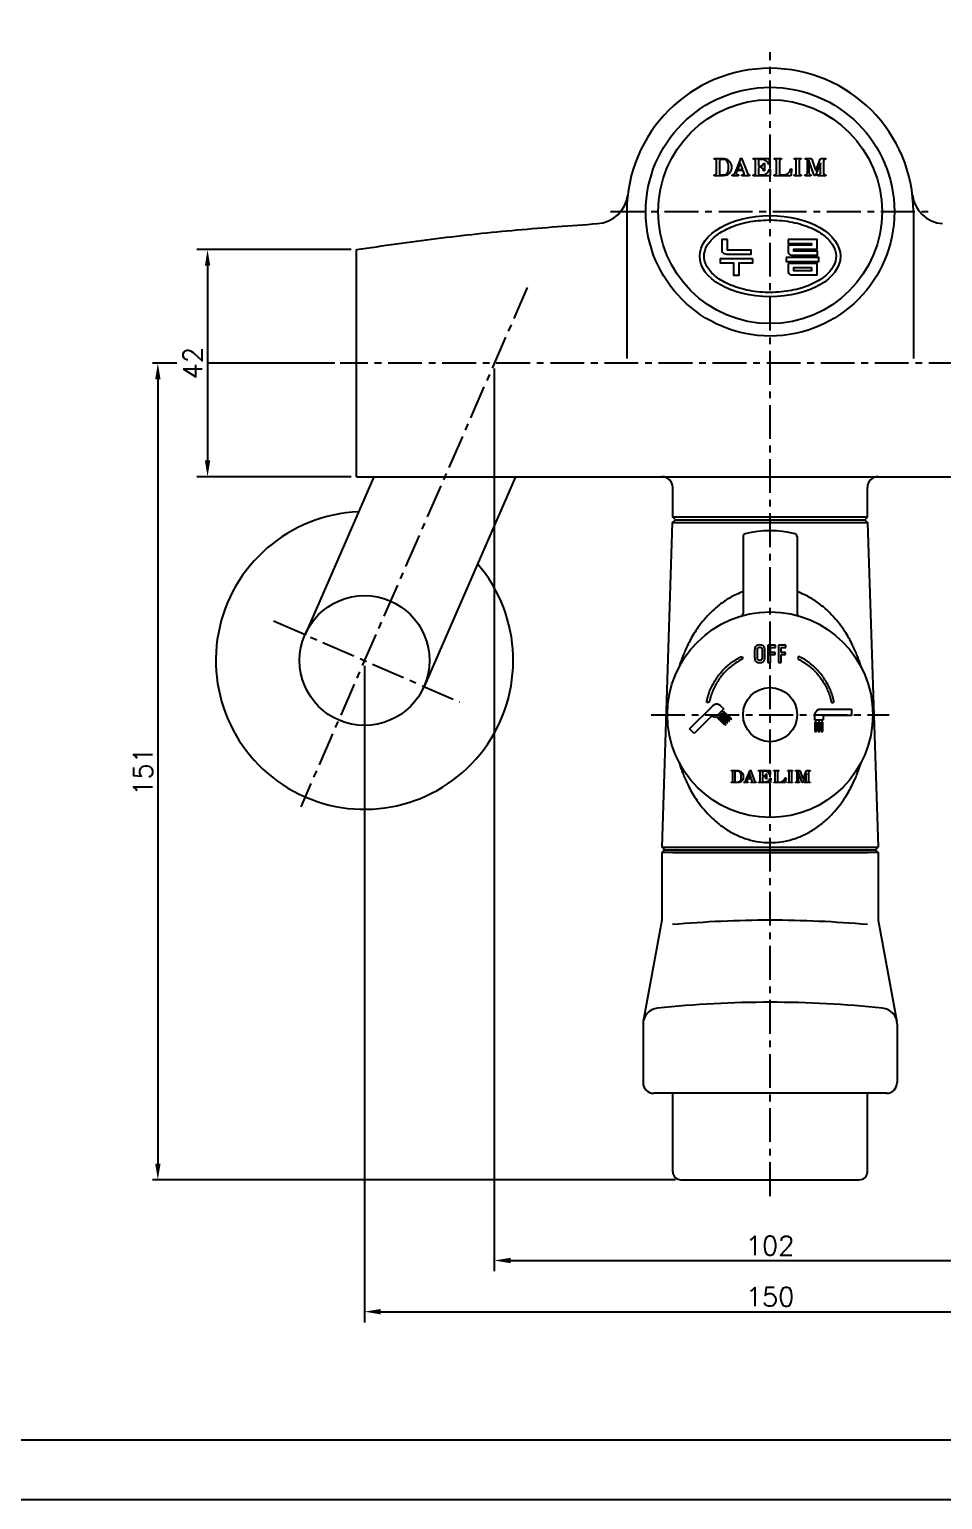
# Model space of a CAD drawing. Extents: x 374 to 968, y -8627 to -8207.
# Drawn here: x 678.4 to 847.3, y -8627.2 to -8355.4 of the extents above; entities that cross this region are included whole.
import ezdxf

# ---------------------------------------------------------------- set-up
doc = ezdxf.new("R2010")
doc.units = 0
doc.header["$LTSCALE"] = 5
doc.header["$MEASUREMENT"] = 0
doc.linetypes.add('CENTER', pattern=[2, 1.25, -0.25, 0.25, -0.25])
doc.layers.get('0').update_dxf_attribs({"color": 2, "linetype": 'CONTINUOUS'})
for name, color, linetype in [('CL', 1, 'CENTER'), ('D', 2, 'CONTINUOUS'), ('DWG', 7, 'CONTINUOUS')]:
    doc.layers.add(name, color=color, linetype=linetype)
doc.styles.add('GHS', font='romans', dxfattribs={"bigfont": 'ghs'})

msp = doc.modelspace()

# ---------------------------------------------------------------- linework, layer by layer
at = {"color": 7, "linetype": 'Continuous'}
for p, q in [((788.88, -8389.09), (788.88, -8416.22)), ((841.88, -8389.09), (841.88, -8416.22))]:
    msp.add_line(p, q, dxfattribs=at)
for p, q in [((812.58, -8469.73), (812.53, -8469.96)), ((812.66, -8469.55), (812.58, -8469.73)), ((812.85, -8469.35), (812.66, -8469.55)), ((813.12, -8469.23), (812.85, -8469.35)), ((813.04, -8469.95), (813.07, -8469.85)), ((813.07, -8469.85), (813.13, -8469.76)), ((813.47, -8469.19), (813.12, -8469.23)), ((813.13, -8469.76), (813.22, -8469.68)), ((813.22, -8469.68), (813.33, -8469.63)), ((813.33, -8469.63), (813.47, -8469.61)), ((813.81, -8469.23), (813.47, -8469.19)), ((813.47, -8469.61), (813.6, -8469.63)), ((813.6, -8469.63), (813.71, -8469.68)), ((813.71, -8469.68), (813.81, -8469.76)), ((814.08, -8469.35), (813.81, -8469.23)), ((813.81, -8469.76), (813.86, -8469.85)), ((813.86, -8469.85), (813.9, -8469.95)), ((814.27, -8469.55), (814.08, -8469.35)), ((814.35, -8469.73), (814.27, -8469.55)), ((814.4, -8469.96), (814.35, -8469.73)), ((816.36, -8469.25), (814.97, -8469.25)), ((814.97, -8469.25), (814.97, -8472.42)), ((815.48, -8469.67), (816.36, -8469.67)), ((815.48, -8470.59), (815.48, -8469.67)), ((816.36, -8469.67), (816.36, -8469.25)), ((818.31, -8469.25), (816.92, -8469.25)), ((816.92, -8469.25), (816.92, -8472.42)), ((817.43, -8470.59), (817.43, -8469.67)), ((817.43, -8469.67), (818.31, -8469.67)), ((818.31, -8469.67), (818.31, -8469.25)), ((807.96, -8472.69), (808.17, -8472.52)), ((808.17, -8472.52), (808.39, -8472.37)), ((808.39, -8472.37), (808.6, -8472.21)), ((808.6, -8472.21), (808.83, -8472.06)), ((809.04, -8472.52), (808.82, -8472.67)), ((808.83, -8472.06), (809.05, -8471.92)), ((809.26, -8472.38), (809.04, -8472.52)), ((809.05, -8471.92), (809.28, -8471.78)), ((809.49, -8472.23), (809.26, -8472.38)), ((809.28, -8471.78), (809.51, -8471.65)), ((809.72, -8472.1), (809.49, -8472.23)), ((809.51, -8471.65), (809.74, -8471.52)), ((809.96, -8471.97), (809.72, -8472.1)), ((809.74, -8471.52), (809.98, -8471.4)), ((810.2, -8471.84), (809.96, -8471.97)), ((809.98, -8471.4), (809.98, -8471.4)), ((809.98, -8471.4), (810.24, -8471.42)), ((810.34, -8471.62), (810.2, -8471.84)), ((810.24, -8471.42), (810.34, -8471.62)), ((812.53, -8469.96), (812.52, -8470.23)), ((812.52, -8470.23), (812.52, -8471.4)), ((812.52, -8471.4), (812.53, -8471.69)), ((812.53, -8471.69), (812.58, -8471.93)), ((812.58, -8471.93), (812.66, -8472.11)), ((812.66, -8472.11), (812.85, -8472.31)), ((812.85, -8472.31), (813.12, -8472.44)), ((813.03, -8470.07), (813.04, -8469.95)), ((813.03, -8471.55), (813.03, -8470.07)), ((813.04, -8471.67), (813.03, -8471.55)), ((813.07, -8471.79), (813.04, -8471.67)), ((813.12, -8471.89), (813.07, -8471.79)), ((813.21, -8471.99), (813.12, -8471.89)), ((813.12, -8472.44), (813.47, -8472.48)), ((813.33, -8472.05), (813.21, -8471.99)), ((813.47, -8472.07), (813.33, -8472.05)), ((813.62, -8472.05), (813.47, -8472.07)), ((813.47, -8472.48), (813.81, -8472.44)), ((813.74, -8471.99), (813.62, -8472.05)), ((813.83, -8471.89), (813.74, -8471.99)), ((813.81, -8472.44), (814.08, -8472.31)), ((813.87, -8471.79), (813.83, -8471.89)), ((813.9, -8471.67), (813.87, -8471.79)), ((813.9, -8469.95), (813.91, -8470.07)), ((813.91, -8471.53), (813.9, -8471.67)), ((813.91, -8470.07), (813.91, -8471.53)), ((814.08, -8472.31), (814.27, -8472.11)), ((814.27, -8472.11), (814.35, -8471.92)), ((814.35, -8471.92), (814.4, -8471.69)), ((814.42, -8470.23), (814.4, -8469.96)), ((814.4, -8471.69), (814.42, -8471.4)), ((814.42, -8471.4), (814.42, -8470.23)), ((814.97, -8472.42), (815.48, -8472.42)), ((816.29, -8470.59), (815.48, -8470.59)), ((815.48, -8470.98), (816.29, -8470.98)), ((815.48, -8472.42), (815.48, -8470.98)), ((816.29, -8470.98), (816.29, -8470.59)), ((816.92, -8472.42), (817.43, -8472.42)), ((818.25, -8470.59), (817.43, -8470.59)), ((817.43, -8472.42), (817.43, -8470.98)), ((817.43, -8470.98), (818.25, -8470.98)), ((818.25, -8470.98), (818.25, -8470.59)), ((820.59, -8471.42), (820.49, -8471.62)), ((820.49, -8471.62), (820.63, -8471.84)), ((820.85, -8471.4), (820.59, -8471.42)), ((820.63, -8471.84), (820.87, -8471.97)), ((821.09, -8471.52), (820.85, -8471.4)), ((820.85, -8471.4), (820.85, -8471.4)), ((820.87, -8471.97), (821.1, -8472.1)), ((821.32, -8471.65), (821.09, -8471.52)), ((821.1, -8472.1), (821.33, -8472.23)), ((821.55, -8471.78), (821.32, -8471.65)), ((821.33, -8472.23), (821.56, -8472.38)), ((821.78, -8471.92), (821.55, -8471.78)), ((821.56, -8472.38), (821.79, -8472.52)), ((822, -8472.06), (821.78, -8471.92)), ((821.79, -8472.52), (822.01, -8472.67)), ((822.22, -8472.21), (822, -8472.06)), ((822.44, -8472.37), (822.22, -8472.21)), ((822.65, -8472.52), (822.44, -8472.37)), ((822.86, -8472.69), (822.65, -8472.52)), ((805.45, -8475.4), (805.6, -8475.18)), ((805.6, -8475.18), (805.75, -8474.96)), ((805.75, -8474.96), (805.91, -8474.75)), ((805.91, -8474.75), (806.08, -8474.54)), ((806.14, -8475.27), (805.99, -8475.49)), ((806.08, -8474.54), (806.25, -8474.34)), ((806.31, -8475.06), (806.14, -8475.27)), ((806.25, -8474.34), (806.42, -8474.14)), ((806.47, -8474.85), (806.31, -8475.06)), ((806.42, -8474.14), (806.6, -8473.94)), ((806.64, -8474.64), (806.47, -8474.85)), ((806.6, -8473.94), (806.78, -8473.75)), ((806.82, -8474.44), (806.64, -8474.64)), ((806.78, -8473.75), (806.97, -8473.56)), ((807, -8474.25), (806.82, -8474.44)), ((806.97, -8473.56), (807.16, -8473.38)), ((807.19, -8474.05), (807, -8474.25)), ((807.16, -8473.38), (807.36, -8473.2)), ((807.37, -8473.87), (807.19, -8474.05)), ((807.36, -8473.2), (807.55, -8473.02)), ((807.57, -8473.68), (807.37, -8473.87)), ((807.55, -8473.02), (807.76, -8472.85)), ((807.77, -8473.5), (807.57, -8473.68)), ((807.76, -8472.85), (807.96, -8472.69)), ((807.97, -8473.33), (807.77, -8473.5)), ((808.17, -8473.16), (807.97, -8473.33)), ((808.38, -8472.99), (808.17, -8473.16)), ((808.6, -8472.83), (808.38, -8472.99)), ((808.82, -8472.67), (808.6, -8472.83)), ((822.01, -8472.67), (822.23, -8472.83)), ((822.23, -8472.83), (822.44, -8472.99)), ((822.44, -8472.99), (822.65, -8473.16)), ((822.65, -8473.16), (822.86, -8473.33)), ((823.07, -8472.85), (822.86, -8472.69)), ((822.86, -8473.33), (823.06, -8473.5)), ((823.06, -8473.5), (823.26, -8473.68)), ((823.27, -8473.02), (823.07, -8472.85)), ((823.26, -8473.68), (823.45, -8473.87)), ((823.47, -8473.2), (823.27, -8473.02)), ((823.45, -8473.87), (823.64, -8474.05)), ((823.67, -8473.38), (823.47, -8473.2)), ((823.64, -8474.05), (823.83, -8474.25)), ((823.86, -8473.56), (823.67, -8473.38)), ((823.83, -8474.25), (824.01, -8474.44)), ((824.04, -8473.75), (823.86, -8473.56)), ((824.01, -8474.44), (824.18, -8474.64)), ((824.23, -8473.94), (824.04, -8473.75)), ((824.18, -8474.64), (824.35, -8474.85)), ((824.4, -8474.14), (824.23, -8473.94)), ((824.35, -8474.85), (824.52, -8475.06)), ((824.58, -8474.34), (824.4, -8474.14)), ((824.52, -8475.06), (824.68, -8475.27)), ((824.75, -8474.54), (824.58, -8474.34)), ((824.68, -8475.27), (824.84, -8475.49)), ((824.91, -8474.75), (824.75, -8474.54)), ((825.07, -8474.96), (824.91, -8474.75)), ((825.23, -8475.18), (825.07, -8474.96)), ((825.38, -8475.4), (825.23, -8475.18)), ((804.02, -8478.27), (804.11, -8478.01)), ((804.11, -8478.01), (804.2, -8477.76)), ((804.2, -8477.76), (804.31, -8477.51)), ((804.31, -8477.51), (804.41, -8477.26)), ((804.41, -8477.26), (804.52, -8477.02)), ((804.52, -8477.02), (804.64, -8476.78)), ((804.7, -8477.85), (804.61, -8478.11)), ((804.64, -8476.78), (804.76, -8476.54)), ((804.81, -8477.6), (804.7, -8477.85)), ((804.76, -8476.54), (804.89, -8476.31)), ((804.92, -8477.35), (804.81, -8477.6)), ((804.89, -8476.31), (805.02, -8476.07)), ((805.03, -8477.11), (804.92, -8477.35)), ((805.02, -8476.07), (805.16, -8475.84)), ((805.15, -8476.87), (805.03, -8477.11)), ((805.28, -8476.63), (805.15, -8476.87)), ((805.16, -8475.84), (805.3, -8475.62)), ((805.41, -8476.39), (805.28, -8476.63)), ((805.3, -8475.62), (805.45, -8475.4)), ((805.55, -8476.16), (805.41, -8476.39)), ((805.69, -8475.94), (805.55, -8476.16)), ((805.84, -8475.71), (805.69, -8475.94)), ((805.99, -8475.49), (805.84, -8475.71)), ((824.84, -8475.49), (824.99, -8475.71)), ((824.99, -8475.71), (825.14, -8475.94)), ((825.14, -8475.94), (825.28, -8476.16)), ((825.28, -8476.16), (825.42, -8476.39)), ((825.53, -8475.62), (825.38, -8475.4)), ((825.42, -8476.39), (825.55, -8476.63)), ((825.67, -8475.84), (825.53, -8475.62)), ((825.55, -8476.63), (825.67, -8476.87)), ((825.81, -8476.07), (825.67, -8475.84)), ((825.67, -8476.87), (825.79, -8477.11)), ((825.79, -8477.11), (825.91, -8477.35)), ((825.94, -8476.31), (825.81, -8476.07)), ((825.91, -8477.35), (826.02, -8477.6)), ((826.07, -8476.54), (825.94, -8476.31)), ((826.02, -8477.6), (826.12, -8477.85)), ((826.19, -8476.78), (826.07, -8476.54)), ((826.12, -8477.85), (826.22, -8478.11)), ((826.3, -8477.02), (826.19, -8476.78)), ((826.42, -8477.26), (826.3, -8477.02)), ((826.52, -8477.51), (826.42, -8477.26)), ((826.62, -8477.76), (826.52, -8477.51)), ((826.72, -8478.01), (826.62, -8477.76)), ((826.81, -8478.27), (826.72, -8478.01)), ((800.49, -8484.71), (804.84, -8480.37)), ((803.66, -8479.58), (803.72, -8479.31)), ((803.68, -8479.73), (803.66, -8479.58)), ((803.75, -8479.82), (803.68, -8479.73)), ((803.72, -8479.31), (803.79, -8479.05)), ((803.83, -8479.86), (803.75, -8479.82)), ((803.79, -8479.05), (803.86, -8478.79)), ((803.95, -8479.87), (803.83, -8479.86)), ((803.86, -8478.79), (803.94, -8478.53)), ((803.94, -8478.53), (804.02, -8478.27)), ((804.06, -8479.81), (803.95, -8479.87)), ((804.15, -8479.68), (804.06, -8479.81)), ((804.21, -8479.42), (804.15, -8479.68)), ((804.15, -8479.68), (804.15, -8479.68)), ((804.28, -8479.15), (804.21, -8479.42)), ((804.35, -8478.88), (804.28, -8479.15)), ((804.43, -8478.62), (804.35, -8478.88)), ((804.52, -8478.36), (804.43, -8478.62)), ((804.61, -8478.11), (804.52, -8478.36)), ((804.84, -8480.37), (805.08, -8480.19)), ((805.08, -8480.19), (805.36, -8480.1)), ((805.36, -8480.1), (805.65, -8480.1)), ((805.65, -8480.1), (805.92, -8480.19)), ((805.92, -8480.19), (806.17, -8480.37)), ((806.17, -8480.37), (806.83, -8481.03)), ((826.22, -8478.11), (826.31, -8478.36)), ((826.31, -8478.36), (826.4, -8478.62)), ((826.4, -8478.62), (826.48, -8478.88)), ((826.48, -8478.88), (826.55, -8479.15)), ((826.55, -8479.15), (826.62, -8479.42)), ((826.62, -8479.42), (826.68, -8479.68)), ((826.68, -8479.68), (826.68, -8479.68)), ((826.68, -8479.68), (826.76, -8479.81)), ((826.76, -8479.81), (826.88, -8479.87)), ((826.89, -8478.53), (826.81, -8478.27)), ((826.88, -8479.87), (827, -8479.86)), ((826.97, -8478.79), (826.89, -8478.53)), ((827.04, -8479.05), (826.97, -8478.79)), ((827, -8479.86), (827.08, -8479.82)), ((827.11, -8479.31), (827.04, -8479.05)), ((827.08, -8479.82), (827.15, -8479.73)), ((827.17, -8479.58), (827.11, -8479.31)), ((827.15, -8479.73), (827.17, -8479.58)), ((804.38, -8482.54), (801.34, -8485.57)), ((804.58, -8482.42), (804.38, -8482.54)), ((804.81, -8482.42), (804.58, -8482.42)), ((805.02, -8482.54), (804.81, -8482.42)), ((805.17, -8482.69), (805.02, -8482.54)), ((806.83, -8481.03), (805.17, -8482.69)), ((805.6, -8482.63), (805.77, -8482.46)), ((807.02, -8484.06), (805.6, -8482.63)), ((805.77, -8482.46), (807.19, -8483.88)), ((805.94, -8482.29), (806.11, -8482.12)), ((807.36, -8483.71), (805.94, -8482.29)), ((806.11, -8482.12), (807.53, -8483.54)), ((806.28, -8481.95), (806.45, -8481.78)), ((807.7, -8483.37), (806.28, -8481.95)), ((806.45, -8481.78), (807.88, -8483.2)), ((806.62, -8481.61), (806.79, -8481.44)), ((808.05, -8483.03), (806.62, -8481.61)), ((806.79, -8481.44), (808.22, -8482.86)), ((807.88, -8483.2), (807.7, -8483.37)), ((808.22, -8482.86), (808.05, -8483.03)), ((823.66, -8482.09), (823.72, -8481.76)), ((823.66, -8483.13), (823.66, -8482.09)), ((825.17, -8483.13), (823.66, -8483.13)), ((823.68, -8483.47), (823.68, -8485.19)), ((823.98, -8483.47), (823.68, -8483.47)), ((823.72, -8481.76), (823.87, -8481.48)), ((823.87, -8481.48), (824.09, -8481.25)), ((823.98, -8485.19), (823.98, -8483.47)), ((824.09, -8481.25), (824.38, -8481.1)), ((824.26, -8483.47), (824.26, -8485.19)), ((824.56, -8483.47), (824.26, -8483.47)), ((824.38, -8481.1), (824.7, -8481.05)), ((824.56, -8485.19), (824.56, -8483.47)), ((824.7, -8481.05), (830.42, -8481.05)), ((824.84, -8483.47), (824.84, -8485.19)), ((825.14, -8483.47), (824.84, -8483.47)), ((825.14, -8485.19), (825.14, -8483.47)), ((825.21, -8482.42), (825.17, -8482.59)), ((825.17, -8482.59), (825.17, -8483.13)), ((825.33, -8482.3), (825.21, -8482.42)), ((825.5, -8482.26), (825.33, -8482.3)), ((830.42, -8482.26), (825.5, -8482.26)), ((830.42, -8481.05), (830.42, -8482.26)), ((801.34, -8485.57), (800.49, -8484.71)), ((807.19, -8483.88), (807.02, -8484.06)), ((807.53, -8483.54), (807.36, -8483.71)), ((823.68, -8485.19), (823.98, -8485.19)), ((824.26, -8485.19), (824.56, -8485.19)), ((824.84, -8485.19), (825.14, -8485.19))]:
    msp.add_line(p, q)
at = {"color": 4}
msp.add_line((953.68, -8616.21), (404.68, -8616.21), dxfattribs=at)
msp.add_lwpolyline([(967.68, -8627.21), (967.68, -8207.21), (373.68, -8207.21), (373.68, -8627.21)], close=True)
at = {"layer": 'CL'}
for p, q in [((815.38, -8571.09), (815.38, -8359.59)), ((785.88, -8389.09), (844.88, -8389.09)), ((770.47, -8403.14), (728.58, -8499.12)), ((951, -8417.09), (735.88, -8417.09)), ((723.53, -8464.73), (757.92, -8479.74)), ((793.38, -8482.09), (837.38, -8482.09))]:
    msp.add_line(p, q, dxfattribs=at)
at = {"layer": 'CL', "color": 0, "linetype": 'ByBlock'}
for p, q in [((742.12, -8438.09), (729.38, -8467.28)), ((768.31, -8438.09), (751.38, -8476.88))]:
    msp.add_line(p, q, dxfattribs=at)
at = {"layer": 'D'}
for p, q in [((805.04, -8379.25), (806.59, -8379.25)), ((805.04, -8379.4), (805.04, -8379.25)), ((805.26, -8379.4), (805.04, -8379.4)), ((805.39, -8379.44), (805.26, -8379.4)), ((805.45, -8379.53), (805.39, -8379.44)), ((805.47, -8379.65), (805.45, -8379.53)), ((805.47, -8382.06), (805.47, -8379.65)), ((806.06, -8379.54), (806.04, -8379.63)), ((806.04, -8379.63), (806.04, -8382.08)), ((806.13, -8379.47), (806.06, -8379.54)), ((806.24, -8379.43), (806.13, -8379.47)), ((806.32, -8379.43), (806.24, -8379.43)), ((806.4, -8379.43), (806.32, -8379.43)), ((806.47, -8379.43), (806.4, -8379.43)), ((806.68, -8379.43), (806.47, -8379.43)), ((806.59, -8379.25), (806.78, -8379.26)), ((806.92, -8379.45), (806.68, -8379.43)), ((806.78, -8379.26), (806.97, -8379.29)), ((807.11, -8379.5), (806.92, -8379.45)), ((806.97, -8379.29), (807.15, -8379.34)), ((807.25, -8379.58), (807.11, -8379.5)), ((807.15, -8379.34), (807.33, -8379.4)), ((807.37, -8379.68), (807.25, -8379.58)), ((807.33, -8379.4), (807.49, -8379.48)), ((807.47, -8379.79), (807.37, -8379.68)), ((807.62, -8380.11), (807.47, -8379.79)), ((807.49, -8379.48), (807.64, -8379.58)), ((807.68, -8380.51), (807.62, -8380.11)), ((807.64, -8379.58), (807.81, -8379.73)), ((807.81, -8379.73), (807.96, -8379.9)), ((807.96, -8379.9), (808.08, -8380.1)), ((808.08, -8380.1), (808.17, -8380.33)), ((809.84, -8380.05), (809.36, -8381.3)), ((809.46, -8380.54), (809.65, -8380.06)), ((809.65, -8380.06), (809.82, -8379.61)), ((809.82, -8379.61), (809.98, -8379.2)), ((810.32, -8381.3), (809.84, -8380.05)), ((809.98, -8379.2), (810.11, -8379.2)), ((810.11, -8379.2), (811.18, -8381.96)), ((812.22, -8379.41), (812.22, -8379.25)), ((812.22, -8379.25), (815.12, -8379.25)), ((812.46, -8379.41), (812.22, -8379.41)), ((812.55, -8379.44), (812.46, -8379.41)), ((812.62, -8379.52), (812.55, -8379.44)), ((812.65, -8379.61), (812.62, -8379.52)), ((812.66, -8382.01), (812.65, -8379.61)), ((813.25, -8379.51), (813.22, -8379.6)), ((813.22, -8379.6), (813.22, -8380.57)), ((813.31, -8379.45), (813.25, -8379.51)), ((813.42, -8379.43), (813.31, -8379.45)), ((813.95, -8379.43), (813.42, -8379.43)), ((814.49, -8379.54), (813.95, -8379.43)), ((814.08, -8380.44), (814.2, -8380.1)), ((814.2, -8380.1), (814.33, -8380.1)), ((814.33, -8380.1), (814.33, -8381.54)), ((814.9, -8379.88), (814.49, -8379.54)), ((815.16, -8380.39), (814.9, -8379.88)), ((815.12, -8379.25), (815.17, -8379.26)), ((815.17, -8379.26), (815.21, -8379.29)), ((815.21, -8379.29), (815.22, -8379.33)), ((815.22, -8379.33), (815.28, -8380.39)), ((816.16, -8379.25), (817.51, -8379.25)), ((816.16, -8379.41), (816.16, -8379.25)), ((816.32, -8379.41), (816.16, -8379.41)), ((816.43, -8379.44), (816.32, -8379.41)), ((816.52, -8379.54), (816.43, -8379.44)), ((816.56, -8379.69), (816.52, -8379.54)), ((816.56, -8382.03), (816.56, -8379.69)), ((817.15, -8379.56), (817.13, -8379.66)), ((817.13, -8379.66), (817.13, -8381.97)), ((817.22, -8379.46), (817.15, -8379.56)), ((817.36, -8379.41), (817.22, -8379.46)), ((817.51, -8379.41), (817.36, -8379.41)), ((817.51, -8379.25), (817.51, -8379.41)), ((819.83, -8379.41), (819.83, -8379.25)), ((819.83, -8379.25), (821.11, -8379.25)), ((820, -8379.41), (819.83, -8379.41)), ((820.12, -8379.44), (820, -8379.41)), ((820.17, -8379.51), (820.12, -8379.44)), ((820.19, -8379.6), (820.17, -8379.51)), ((820.19, -8382.03), (820.19, -8379.6)), ((820.8, -8379.5), (820.78, -8379.58)), ((820.78, -8379.58), (820.78, -8382.08)), ((820.86, -8379.44), (820.8, -8379.5)), ((820.95, -8379.41), (820.86, -8379.44)), ((821.11, -8379.41), (820.95, -8379.41)), ((821.11, -8379.25), (821.11, -8379.41)), ((821.88, -8379.41), (821.88, -8379.25)), ((821.88, -8379.25), (822.86, -8379.25)), ((822.01, -8379.41), (821.88, -8379.41)), ((822.15, -8379.43), (822.01, -8379.41)), ((822.27, -8379.52), (822.15, -8379.43)), ((822.32, -8379.7), (822.27, -8379.52)), ((822.32, -8381.88), (822.32, -8379.7)), ((822.55, -8379.58), (822.55, -8379.59)), ((823.56, -8382.4), (822.55, -8379.58)), ((822.55, -8379.59), (822.55, -8381.52)), ((822.86, -8379.25), (822.95, -8379.27)), ((822.95, -8379.27), (823.03, -8379.32)), ((823.03, -8379.32), (823.09, -8379.41)), ((823.09, -8379.41), (823.8, -8381.44)), ((824.7, -8380.06), (823.8, -8382.4)), ((824.15, -8380.77), (824.41, -8380.09)), ((824.41, -8380.09), (824.64, -8379.41)), ((824.64, -8379.41), (824.68, -8379.34)), ((824.68, -8379.34), (824.75, -8379.28)), ((824.68, -8382), (824.69, -8380.08)), ((824.69, -8380.08), (824.7, -8380.06)), ((824.75, -8379.28), (824.84, -8379.25)), ((824.84, -8379.25), (825.71, -8379.25)), ((825.3, -8379.55), (825.27, -8379.69)), ((825.27, -8379.69), (825.27, -8382)), ((825.4, -8379.45), (825.3, -8379.55)), ((825.54, -8379.41), (825.4, -8379.45)), ((825.71, -8379.41), (825.54, -8379.41)), ((825.71, -8379.25), (825.71, -8379.41)), ((805.05, -8382.29), (805.23, -8382.29)), ((805.05, -8382.45), (805.05, -8382.29)), ((806.5, -8382.45), (805.05, -8382.45)), ((805.23, -8382.29), (805.35, -8382.25)), ((805.35, -8382.25), (805.43, -8382.17)), ((805.43, -8382.17), (805.47, -8382.06)), ((806.04, -8382.08), (806.06, -8382.18)), ((806.06, -8382.18), (806.1, -8382.24)), ((806.1, -8382.24), (806.16, -8382.28)), ((806.16, -8382.28), (806.27, -8382.29)), ((806.27, -8382.29), (806.42, -8382.29)), ((806.42, -8382.29), (806.58, -8382.29)), ((806.73, -8382.45), (806.5, -8382.45)), ((806.58, -8382.29), (806.79, -8382.28)), ((806.97, -8382.43), (806.73, -8382.45)), ((806.79, -8382.28), (807, -8382.25)), ((807.2, -8382.38), (806.97, -8382.43)), ((807, -8382.25), (807.18, -8382.19)), ((807.18, -8382.19), (807.31, -8382.11)), ((807.39, -8382.32), (807.2, -8382.38)), ((807.31, -8382.11), (807.43, -8382.01)), ((807.55, -8382.23), (807.39, -8382.32)), ((807.43, -8382.01), (807.53, -8381.89)), ((807.53, -8381.89), (807.64, -8381.59)), ((807.71, -8382.12), (807.55, -8382.23)), ((807.64, -8381.59), (807.69, -8381.2)), ((807.7, -8380.87), (807.68, -8380.51)), ((807.69, -8381.2), (807.7, -8380.87)), ((807.87, -8381.97), (807.71, -8382.12)), ((808, -8381.79), (807.87, -8381.97)), ((808.12, -8381.6), (808, -8381.79)), ((808.2, -8381.38), (808.12, -8381.6)), ((808.17, -8380.33), (808.23, -8380.59)), ((808.24, -8381.13), (808.2, -8381.38)), ((808.23, -8380.59), (808.25, -8380.87)), ((808.25, -8380.87), (808.24, -8381.13)), ((808.35, -8382.29), (808.45, -8382.28)), ((808.35, -8382.45), (808.35, -8382.29)), ((809.52, -8382.45), (808.35, -8382.45)), ((808.45, -8382.28), (808.56, -8382.25)), ((808.56, -8382.25), (808.65, -8382.21)), ((808.65, -8382.21), (808.77, -8382.12)), ((808.77, -8382.12), (808.86, -8382.03)), ((808.86, -8382.03), (808.93, -8381.89)), ((808.93, -8381.89), (809.1, -8381.48)), ((809.1, -8381.48), (809.28, -8381.03)), ((809.31, -8381.46), (809.13, -8381.94)), ((809.13, -8381.94), (809.15, -8382.13)), ((809.15, -8382.13), (809.3, -8382.25)), ((809.28, -8381.03), (809.46, -8380.54)), ((809.3, -8382.25), (809.52, -8382.29)), ((810.37, -8381.46), (809.31, -8381.46)), ((809.36, -8381.3), (810.32, -8381.3)), ((809.52, -8382.29), (809.52, -8382.45)), ((810.17, -8382.3), (810.45, -8382.29)), ((810.17, -8382.45), (810.17, -8382.3)), ((811.57, -8382.45), (810.17, -8382.45)), ((810.59, -8382.06), (810.37, -8381.46)), ((810.45, -8382.29), (810.54, -8382.26)), ((810.54, -8382.26), (810.6, -8382.18)), ((810.6, -8382.18), (810.59, -8382.06)), ((811.18, -8381.96), (811.25, -8382.15)), ((811.25, -8382.15), (811.36, -8382.25)), ((811.36, -8382.25), (811.57, -8382.29)), ((811.57, -8382.29), (811.57, -8382.45)), ((812.22, -8382.29), (812.43, -8382.27)), ((812.22, -8382.45), (812.22, -8382.29)), ((813.23, -8382.45), (812.22, -8382.45)), ((812.43, -8382.27), (812.59, -8382.2)), ((812.59, -8382.2), (812.66, -8382.01)), ((813.22, -8380.57), (813.24, -8380.63)), ((813.24, -8380.94), (813.22, -8381)), ((813.22, -8381), (813.22, -8381.84)), ((813.22, -8381.84), (813.23, -8381.93)), ((813.23, -8381.93), (813.23, -8382.01)), ((813.23, -8382.01), (813.24, -8382.07)), ((814.25, -8382.45), (813.23, -8382.45)), ((813.24, -8380.63), (813.29, -8380.68)), ((813.29, -8380.9), (813.24, -8380.94)), ((813.24, -8382.07), (813.29, -8382.17)), ((813.29, -8380.68), (813.36, -8380.7)), ((813.35, -8380.88), (813.29, -8380.9)), ((813.29, -8382.17), (813.37, -8382.24)), ((813.52, -8380.88), (813.35, -8380.88)), ((813.36, -8380.7), (813.52, -8380.7)), ((813.37, -8382.24), (813.49, -8382.27)), ((813.49, -8382.27), (813.67, -8382.27)), ((813.52, -8380.7), (813.82, -8380.63)), ((813.86, -8380.97), (813.52, -8380.88)), ((813.67, -8382.27), (813.97, -8382.27)), ((813.82, -8380.63), (814.08, -8380.44)), ((814.09, -8381.2), (813.86, -8380.97)), ((813.97, -8382.27), (814.19, -8382.26)), ((814.19, -8381.54), (814.09, -8381.2)), ((814.33, -8381.54), (814.19, -8381.54)), ((814.19, -8382.26), (814.6, -8382.13)), ((815.26, -8382.45), (814.25, -8382.45)), ((814.6, -8382.13), (815.04, -8381.78)), ((815.04, -8381.78), (815.26, -8381.24)), ((815.28, -8380.39), (815.16, -8380.39)), ((815.26, -8381.24), (815.42, -8381.24)), ((815.31, -8382.43), (815.26, -8382.45)), ((815.35, -8382.39), (815.31, -8382.43)), ((815.37, -8382.33), (815.35, -8382.39)), ((815.42, -8381.24), (815.37, -8382.33)), ((816.16, -8382.29), (816.34, -8382.29)), ((816.16, -8382.45), (816.16, -8382.29)), ((819.13, -8382.45), (816.16, -8382.45)), ((816.34, -8382.29), (816.45, -8382.24)), ((816.45, -8382.24), (816.53, -8382.15)), ((816.53, -8382.15), (816.56, -8382.03)), ((817.13, -8381.97), (817.13, -8382.11)), ((817.13, -8382.11), (817.19, -8382.21)), ((817.19, -8382.21), (817.35, -8382.26)), ((817.35, -8382.26), (818.09, -8382.27)), ((818.09, -8382.27), (818.59, -8382.08)), ((818.59, -8382.08), (819, -8381.68)), ((819, -8381.68), (819.18, -8381.17)), ((819.2, -8382.44), (819.13, -8382.45)), ((819.18, -8381.17), (819.32, -8381.17)), ((819.24, -8382.4), (819.2, -8382.44)), ((819.26, -8382.33), (819.24, -8382.4)), ((819.32, -8381.17), (819.26, -8382.33)), ((819.83, -8382.29), (820.01, -8382.29)), ((819.83, -8382.45), (819.83, -8382.29)), ((821.11, -8382.45), (819.83, -8382.45)), ((820.01, -8382.29), (820.14, -8382.23)), ((820.14, -8382.23), (820.18, -8382.13)), ((820.18, -8382.13), (820.19, -8382.03)), ((820.78, -8382.08), (820.79, -8382.18)), ((820.79, -8382.18), (820.85, -8382.26)), ((820.85, -8382.26), (820.95, -8382.29)), ((820.95, -8382.29), (821.11, -8382.29)), ((821.11, -8382.29), (821.11, -8382.45)), ((821.87, -8382.29), (822.11, -8382.23)), ((821.87, -8382.45), (821.87, -8382.29)), ((822.91, -8382.45), (821.87, -8382.45)), ((822.11, -8382.23), (822.26, -8382.09)), ((822.26, -8382.09), (822.32, -8381.88)), ((822.55, -8381.52), (822.55, -8381.9)), ((822.55, -8381.9), (822.6, -8382.1)), ((822.6, -8382.1), (822.74, -8382.24)), ((822.74, -8382.24), (822.91, -8382.29)), ((822.91, -8382.29), (822.91, -8382.45)), ((823.8, -8382.4), (823.56, -8382.4)), ((823.8, -8381.44), (823.89, -8381.44)), ((823.89, -8381.44), (824.15, -8380.77)), ((824.15, -8382.45), (824.15, -8382.29)), ((824.15, -8382.29), (824.35, -8382.29)), ((825.71, -8382.45), (824.15, -8382.45)), ((824.35, -8382.29), (824.52, -8382.26)), ((824.52, -8382.26), (824.64, -8382.17)), ((824.64, -8382.17), (824.68, -8382)), ((825.27, -8382), (825.31, -8382.15)), ((825.31, -8382.15), (825.4, -8382.25)), ((825.4, -8382.25), (825.55, -8382.29)), ((825.55, -8382.29), (825.71, -8382.29)), ((825.71, -8382.29), (825.71, -8382.45)), ((705.69, -8417.09), (701.16, -8417.09)), ((734.88, -8417.09), (711.52, -8417.09)), ((702.16, -8420.09), (702.16, -8565.09)), ((797.36, -8446.59), (833.4, -8446.59)), ((833.38, -8445.59), (797.38, -8445.59)), ((808.15, -8492.5), (808.15, -8492.4)), ((808.15, -8492.4), (809.25, -8492.4)), ((808.31, -8492.5), (808.15, -8492.5)), ((808.4, -8492.53), (808.31, -8492.5)), ((808.45, -8492.59), (808.4, -8492.53)), ((808.46, -8492.68), (808.45, -8492.59)), ((808.46, -8494.39), (808.46, -8492.68)), ((808.88, -8492.6), (808.87, -8492.66)), ((808.87, -8492.66), (808.87, -8494.4)), ((808.92, -8492.55), (808.88, -8492.6)), ((809.01, -8492.53), (808.92, -8492.55)), ((809.06, -8492.53), (809.01, -8492.53)), ((809.12, -8492.53), (809.06, -8492.53)), ((809.17, -8492.53), (809.12, -8492.53)), ((809.32, -8492.53), (809.17, -8492.53)), ((809.25, -8492.4), (809.39, -8492.4)), ((809.48, -8492.54), (809.32, -8492.53)), ((809.39, -8492.4), (809.52, -8492.42)), ((809.62, -8492.58), (809.48, -8492.54)), ((809.52, -8492.42), (809.65, -8492.46)), ((809.72, -8492.63), (809.62, -8492.58)), ((809.65, -8492.46), (809.78, -8492.51)), ((809.8, -8492.7), (809.72, -8492.63)), ((809.77, -8494.42), (809.85, -8494.35)), ((809.78, -8492.51), (809.89, -8492.56)), ((809.88, -8492.78), (809.8, -8492.7)), ((809.85, -8494.35), (809.92, -8494.27)), ((809.98, -8493), (809.88, -8492.78)), ((809.89, -8492.56), (810, -8492.63)), ((809.92, -8494.27), (810, -8494.05)), ((810.03, -8493.29), (809.98, -8493)), ((810, -8492.63), (810.12, -8492.73)), ((810, -8494.05), (810.03, -8493.78)), ((810.04, -8493.54), (810.03, -8493.29)), ((810.03, -8493.78), (810.04, -8493.54)), ((810.16, -8494.33), (810.05, -8494.43)), ((810.12, -8492.73), (810.23, -8492.86)), ((810.26, -8494.2), (810.16, -8494.33)), ((810.23, -8492.86), (810.31, -8493)), ((810.34, -8494.06), (810.26, -8494.2)), ((810.31, -8493), (810.38, -8493.16)), ((810.39, -8493.91), (810.34, -8494.06)), ((810.38, -8493.16), (810.42, -8493.34)), ((810.42, -8493.73), (810.39, -8493.91)), ((810.42, -8493.34), (810.43, -8493.54)), ((810.43, -8493.54), (810.42, -8493.73)), ((810.8, -8494.43), (810.86, -8494.37)), ((810.86, -8494.37), (810.91, -8494.27)), ((810.91, -8494.27), (811.03, -8493.97)), ((811.03, -8493.97), (811.16, -8493.65)), ((811.18, -8493.96), (811.06, -8494.3)), ((811.06, -8494.3), (811.07, -8494.44)), ((811.16, -8493.65), (811.29, -8493.31)), ((811.93, -8493.96), (811.18, -8493.96)), ((811.56, -8492.96), (811.22, -8493.85)), ((811.22, -8493.85), (811.9, -8493.85)), ((811.29, -8493.31), (811.42, -8492.97)), ((811.42, -8492.97), (811.55, -8492.65)), ((811.55, -8492.65), (811.66, -8492.36)), ((811.9, -8493.85), (811.56, -8492.96)), ((811.66, -8492.36), (811.75, -8492.36)), ((811.75, -8492.36), (812.51, -8494.32)), ((812.09, -8494.39), (811.93, -8493.96)), ((812.51, -8494.32), (812.56, -8494.45)), ((813.24, -8492.51), (813.24, -8492.4)), ((813.24, -8492.4), (815.3, -8492.4)), ((813.41, -8492.51), (813.24, -8492.51)), ((813.48, -8492.53), (813.41, -8492.51)), ((813.53, -8492.59), (813.48, -8492.53)), ((813.51, -8494.49), (813.55, -8494.36)), ((813.55, -8492.65), (813.53, -8492.59)), ((813.55, -8494.36), (813.55, -8492.65)), ((813.97, -8492.58), (813.95, -8492.64)), ((813.95, -8492.64), (813.95, -8493.33)), ((813.95, -8493.33), (813.97, -8493.38)), ((813.97, -8493.6), (813.95, -8493.63)), ((813.95, -8493.63), (813.95, -8494.23)), ((813.95, -8494.23), (813.96, -8494.3)), ((813.96, -8494.3), (813.96, -8494.35)), ((813.96, -8494.35), (813.97, -8494.4)), ((814.02, -8492.54), (813.97, -8492.58)), ((813.97, -8493.38), (814.01, -8493.41)), ((814, -8493.57), (813.97, -8493.6)), ((814.05, -8493.55), (814, -8493.57)), ((814.01, -8493.41), (814.05, -8493.42)), ((814.1, -8492.52), (814.02, -8492.54)), ((814.05, -8493.42), (814.16, -8493.42)), ((814.16, -8493.55), (814.05, -8493.55)), ((814.47, -8492.52), (814.1, -8492.52)), ((814.16, -8493.42), (814.38, -8493.38)), ((814.4, -8493.61), (814.16, -8493.55)), ((814.38, -8493.38), (814.56, -8493.24)), ((814.57, -8493.78), (814.4, -8493.61)), ((814.85, -8492.61), (814.47, -8492.52)), ((814.56, -8493.24), (814.65, -8493)), ((814.64, -8494.02), (814.57, -8493.78)), ((814.74, -8494.02), (814.64, -8494.02)), ((814.65, -8493), (814.74, -8493)), ((814.74, -8493), (814.74, -8494.02)), ((815.15, -8492.84), (814.85, -8492.61)), ((814.93, -8494.44), (815.25, -8494.19)), ((815.33, -8493.2), (815.15, -8492.84)), ((815.25, -8494.19), (815.4, -8493.81)), ((815.3, -8492.4), (815.34, -8492.4)), ((815.41, -8493.2), (815.33, -8493.2)), ((815.34, -8492.4), (815.36, -8492.42)), ((815.36, -8492.42), (815.37, -8492.45)), ((815.37, -8492.45), (815.41, -8493.2)), ((815.4, -8493.81), (815.51, -8493.81)), ((815.51, -8493.81), (815.48, -8494.58)), ((816.04, -8492.4), (817, -8492.4)), ((816.04, -8492.51), (816.04, -8492.4)), ((816.15, -8492.51), (816.04, -8492.51)), ((816.23, -8492.53), (816.15, -8492.51)), ((816.29, -8492.6), (816.23, -8492.53)), ((816.32, -8492.71), (816.29, -8492.6)), ((816.3, -8494.45), (816.32, -8494.37)), ((816.32, -8494.37), (816.32, -8492.71)), ((816.74, -8492.61), (816.72, -8492.69)), ((816.72, -8492.69), (816.72, -8494.33)), ((816.72, -8494.33), (816.73, -8494.42)), ((816.79, -8492.54), (816.74, -8492.61)), ((816.88, -8492.51), (816.79, -8492.54)), ((817, -8492.51), (816.88, -8492.51)), ((817, -8492.4), (817, -8492.51)), ((817.76, -8494.4), (818.05, -8494.12)), ((818.05, -8494.12), (818.17, -8493.76)), ((818.17, -8493.76), (818.27, -8493.76)), ((818.27, -8493.76), (818.23, -8494.58)), ((818.64, -8492.51), (818.64, -8492.4)), ((818.64, -8492.4), (819.54, -8492.4)), ((818.76, -8492.51), (818.64, -8492.51)), ((818.84, -8492.53), (818.76, -8492.51)), ((818.88, -8492.58), (818.84, -8492.53)), ((818.89, -8492.65), (818.88, -8492.58)), ((818.89, -8494.36), (818.89, -8492.65)), ((818.89, -8494.43), (818.89, -8494.36)), ((819.33, -8492.57), (819.31, -8492.63)), ((819.31, -8492.63), (819.31, -8494.4)), ((819.37, -8492.53), (819.33, -8492.57)), ((819.43, -8492.51), (819.37, -8492.53)), ((819.54, -8492.51), (819.43, -8492.51)), ((819.54, -8492.4), (819.54, -8492.51)), ((820.09, -8492.51), (820.09, -8492.4)), ((820.09, -8492.4), (820.78, -8492.4)), ((820.18, -8492.51), (820.09, -8492.51)), ((820.28, -8492.53), (820.18, -8492.51)), ((820.37, -8492.59), (820.28, -8492.53)), ((820.36, -8494.41), (820.4, -8494.26)), ((820.4, -8492.71), (820.37, -8492.59)), ((820.4, -8494.26), (820.4, -8492.71)), ((820.56, -8492.63), (820.57, -8492.64)), ((821.28, -8494.63), (820.56, -8492.63)), ((820.57, -8494.01), (820.56, -8494.28)), ((820.56, -8494.28), (820.6, -8494.42)), ((820.57, -8492.64), (820.57, -8494.01)), ((820.78, -8492.4), (820.85, -8492.41)), ((820.85, -8492.41), (820.91, -8492.45)), ((820.91, -8492.45), (820.95, -8492.51)), ((820.95, -8492.51), (821.46, -8493.95)), ((822.09, -8492.97), (821.45, -8494.63)), ((821.46, -8493.95), (821.51, -8493.95)), ((821.51, -8493.95), (821.65, -8493.59)), ((821.65, -8493.59), (821.79, -8493.23)), ((821.79, -8493.23), (821.92, -8492.87)), ((821.92, -8492.87), (822.04, -8492.51)), ((822.04, -8492.51), (822.08, -8492.46)), ((822.04, -8494.47), (822.08, -8494.34)), ((822.08, -8492.46), (822.13, -8492.42)), ((822.08, -8492.99), (822.09, -8492.97)), ((822.08, -8494.34), (822.08, -8492.99)), ((822.13, -8492.42), (822.19, -8492.4)), ((822.19, -8492.4), (822.8, -8492.4)), ((822.52, -8492.61), (822.49, -8492.71)), ((822.49, -8492.71), (822.49, -8494.34)), ((822.49, -8494.34), (822.52, -8494.45)), ((822.59, -8492.54), (822.52, -8492.61)), ((822.69, -8492.51), (822.59, -8492.54)), ((822.8, -8492.51), (822.69, -8492.51)), ((822.8, -8492.4), (822.8, -8492.51)), ((808.16, -8494.66), (808.16, -8494.55)), ((808.16, -8494.55), (808.29, -8494.55)), ((809.19, -8494.66), (808.16, -8494.66)), ((808.29, -8494.55), (808.37, -8494.53)), ((808.37, -8494.53), (808.43, -8494.46)), ((808.43, -8494.46), (808.46, -8494.39)), ((808.87, -8494.4), (808.88, -8494.48)), ((808.88, -8494.48), (808.9, -8494.52)), ((808.9, -8494.52), (808.95, -8494.55)), ((808.95, -8494.55), (809.03, -8494.55)), ((809.03, -8494.55), (809.13, -8494.55)), ((809.13, -8494.55), (809.25, -8494.55)), ((809.35, -8494.66), (809.19, -8494.66)), ((809.25, -8494.55), (809.4, -8494.54)), ((809.53, -8494.65), (809.35, -8494.66)), ((809.4, -8494.54), (809.55, -8494.52)), ((809.68, -8494.62), (809.53, -8494.65)), ((809.55, -8494.52), (809.67, -8494.48)), ((809.67, -8494.48), (809.77, -8494.42)), ((809.82, -8494.57), (809.68, -8494.62)), ((809.94, -8494.51), (809.82, -8494.57)), ((810.05, -8494.43), (809.94, -8494.51)), ((810.5, -8494.55), (810.57, -8494.54)), ((810.5, -8494.66), (810.5, -8494.55)), ((811.33, -8494.66), (810.5, -8494.66)), ((810.57, -8494.54), (810.65, -8494.52)), ((810.65, -8494.52), (810.71, -8494.49)), ((810.71, -8494.49), (810.8, -8494.43)), ((811.07, -8494.44), (811.17, -8494.52)), ((811.17, -8494.52), (811.33, -8494.55)), ((811.33, -8494.55), (811.33, -8494.66)), ((811.79, -8494.66), (811.79, -8494.55)), ((811.79, -8494.55), (811.99, -8494.55)), ((812.78, -8494.66), (811.79, -8494.66)), ((811.99, -8494.55), (812.05, -8494.53)), ((812.05, -8494.53), (812.09, -8494.47)), ((812.09, -8494.47), (812.09, -8494.39)), ((812.56, -8494.45), (812.63, -8494.52)), ((812.63, -8494.52), (812.78, -8494.55)), ((812.78, -8494.55), (812.78, -8494.66)), ((813.24, -8494.55), (813.39, -8494.54)), ((813.24, -8494.66), (813.24, -8494.55)), ((813.55, -8494.66), (813.24, -8494.66)), ((813.39, -8494.54), (813.51, -8494.49)), ((813.86, -8494.66), (813.55, -8494.66)), ((814.17, -8494.66), (813.86, -8494.66)), ((813.97, -8494.4), (814, -8494.47)), ((814, -8494.47), (814.06, -8494.51)), ((814.06, -8494.51), (814.14, -8494.53)), ((814.14, -8494.53), (814.27, -8494.54)), ((814.48, -8494.66), (814.17, -8494.66)), ((814.27, -8494.54), (814.48, -8494.53)), ((814.48, -8494.53), (814.64, -8494.53)), ((814.78, -8494.66), (814.48, -8494.66)), ((814.64, -8494.53), (814.93, -8494.44)), ((815.09, -8494.66), (814.78, -8494.66)), ((815.4, -8494.66), (815.09, -8494.66)), ((815.43, -8494.65), (815.4, -8494.66)), ((815.46, -8494.62), (815.43, -8494.65)), ((815.48, -8494.58), (815.46, -8494.62)), ((816.04, -8494.55), (816.17, -8494.55)), ((816.04, -8494.66), (816.04, -8494.55)), ((818.14, -8494.66), (816.04, -8494.66)), ((816.17, -8494.55), (816.25, -8494.52)), ((816.25, -8494.52), (816.3, -8494.45)), ((816.73, -8494.42), (816.77, -8494.5)), ((816.77, -8494.5), (816.88, -8494.53)), ((816.88, -8494.53), (817.41, -8494.54)), ((817.41, -8494.54), (817.76, -8494.4)), ((818.19, -8494.66), (818.14, -8494.66)), ((818.22, -8494.63), (818.19, -8494.66)), ((818.23, -8494.58), (818.22, -8494.63)), ((818.64, -8494.66), (818.64, -8494.55)), ((818.64, -8494.55), (818.77, -8494.55)), ((819.54, -8494.66), (818.64, -8494.66)), ((818.77, -8494.55), (818.85, -8494.51)), ((818.85, -8494.51), (818.89, -8494.43)), ((819.31, -8494.4), (819.32, -8494.47)), ((819.32, -8494.47), (819.36, -8494.53)), ((819.36, -8494.53), (819.43, -8494.55)), ((819.43, -8494.55), (819.54, -8494.55)), ((819.54, -8494.55), (819.54, -8494.66)), ((820.09, -8494.55), (820.25, -8494.51)), ((820.09, -8494.66), (820.09, -8494.55)), ((820.82, -8494.66), (820.09, -8494.66)), ((820.25, -8494.51), (820.36, -8494.41)), ((820.6, -8494.42), (820.7, -8494.51)), ((820.7, -8494.51), (820.82, -8494.55)), ((820.82, -8494.55), (820.82, -8494.66)), ((821.45, -8494.63), (821.28, -8494.63)), ((821.7, -8494.66), (821.7, -8494.55)), ((821.7, -8494.55), (821.84, -8494.55)), ((822.81, -8494.66), (821.7, -8494.66)), ((821.84, -8494.55), (821.96, -8494.53)), ((821.96, -8494.53), (822.04, -8494.47)), ((822.52, -8494.45), (822.59, -8494.52)), ((822.59, -8494.52), (822.69, -8494.55)), ((822.69, -8494.55), (822.81, -8494.55)), ((822.81, -8494.55), (822.81, -8494.66)), ((835.38, -8507.59), (795.38, -8507.59)), ((795.4, -8506.59), (835.36, -8506.59)), ((797.38, -8507.59), (833.38, -8507.59)), ((797.88, -8568.09), (701.16, -8568.09))]:
    msp.add_line(p, q, dxfattribs=at)
at = {"layer": 'D', "ltscale": 0.7}
for p, q in [((737.88, -8396.09), (709.35, -8396.09)), ((711.35, -8399.09), (711.35, -8435.09)), ((764.38, -8418.09), (764.38, -8585.01)), ((737.88, -8438.09), (709.35, -8438.09)), ((740.38, -8473.08), (740.38, -8594.47)), ((767.38, -8583.01), (863.38, -8583.01)), ((743.38, -8592.47), (887.38, -8592.47))]:
    msp.add_line(p, q, dxfattribs=at)
at = {"layer": 'D'}
for points in [[(807.48, -8394.25), (806.45, -8394.25), (806.45, -8396.18), (806.47, -8396.39), (806.55, -8396.57), (806.68, -8396.72), (806.85, -8396.84), (807.06, -8396.91), (807.3, -8396.93), (811.88, -8396.93), (811.88, -8396.2), (807.48, -8396.2)], [(818.72, -8394.26), (818.72, -8394.99), (823.04, -8394.99), (823.04, -8395.3), (818.72, -8395.3), (818.72, -8396.42), (818.74, -8396.65), (818.82, -8396.83), (818.94, -8396.97), (819.11, -8397.07), (819.34, -8397.13), (819.62, -8397.15), (824.17, -8397.15), (824.17, -8396.42), (819.75, -8396.42), (819.75, -8396.04), (824.07, -8396.04), (824.07, -8394.26)], [(812.16, -8397.81), (806.13, -8397.81), (806.13, -8398.56), (808.62, -8398.56), (808.62, -8400.83), (809.65, -8400.83), (809.65, -8398.56), (812.16, -8398.56)], [(818.38, -8397.59), (818.38, -8398.33), (824.41, -8398.33), (824.41, -8397.59)], [(818.72, -8398.67), (818.72, -8400.07), (818.74, -8400.27), (818.81, -8400.44), (818.93, -8400.58), (819.07, -8400.68), (819.24, -8400.74), (819.44, -8400.76), (824.07, -8400.76), (824.07, -8398.67)], [(823.04, -8399.41), (823.04, -8400.03), (819.75, -8400.03), (819.75, -8399.41)]]:
    msp.add_lwpolyline(points, close=True, dxfattribs=at)
at = {"layer": 'D', "color": 0}
msp.add_circle((740.38, -8472.08), 12, dxfattribs=at)
at = {"layer": 'D'}
msp.add_ellipse((815.38, -8397.33), major_axis=(-13, 0), ratio=0.576923, dxfattribs=at)
msp.add_open_spline([(803.18, -8397.33), (803.18, -8397.97), (803.35, -8398.62), (804.08, -8399.9), (804.64, -8400.54), (806.12, -8401.71), (807.03, -8402.24), (809.13, -8403.11), (810.32, -8403.46), (812.82, -8403.92), (814.14, -8404.03), (816.77, -8404.02), (818.09, -8403.9), (820.58, -8403.42), (821.75, -8403.07), (823.83, -8402.18), (824.74, -8401.65), (826.19, -8400.47), (826.73, -8399.83), (827.43, -8398.55), (827.59, -8397.9), (827.57, -8396.61), (827.38, -8395.97), (826.62, -8394.68), (826.05, -8394.05), (824.55, -8392.89), (823.62, -8392.37), (821.5, -8391.51), (820.31, -8391.17), (817.8, -8390.72), (816.48, -8390.62), (813.84, -8390.64), (812.53, -8390.78), (810.05, -8391.27), (808.88, -8391.63), (806.82, -8392.53), (805.93, -8393.07), (804.5, -8394.26), (803.97, -8394.9), (803.33, -8396.14), (803.18, -8396.73), (803.18, -8397.33)], degree=3, knots=[0, 0, 0, 0, 0.315336, 0.315336, 0.630673, 0.630673, 0.946009, 0.946009, 1.261346, 1.261346, 1.576682, 1.576682, 1.892019, 1.892019, 2.207355, 2.207355, 2.522692, 2.522692, 2.838028, 2.838028, 3.153365, 3.153365, 3.468701, 3.468701, 3.784038, 3.784038, 4.099374, 4.099374, 4.414711, 4.414711, 4.730047, 4.730047, 5.045384, 5.045384, 5.36072, 5.36072, 5.676057, 5.676057, 5.991393, 5.991393, 6.283185, 6.283185, 6.283185, 6.283185], dxfattribs=at)
at = {"layer": 'D', "ltscale": 0.7}
for points in [[(710.85, -8399.09), (711.85, -8399.09), (711.35, -8396.09)], [(710.85, -8435.09), (711.85, -8435.09), (711.35, -8438.09)], [(767.38, -8582.51), (767.38, -8583.51), (764.38, -8583.01)], [(743.38, -8591.97), (743.38, -8592.97), (740.38, -8592.47)]]:
    msp.add_solid(points, dxfattribs=at)
at = {"layer": 'D'}
for points in [[(701.66, -8420.09), (702.66, -8420.09), (702.16, -8417.09)], [(701.66, -8565.09), (702.66, -8565.09), (702.16, -8568.09)]]:
    msp.add_solid(points, dxfattribs=at)
at = {"layer": 'DWG'}
for p, q in [((738.88, -8438.09), (738.88, -8396.09)), ((738.88, -8429.09), (738.88, -8405.09)), ((738.88, -8438.09), (815.38, -8438.09)), ((815.38, -8438.09), (891.88, -8438.09)), ((797.38, -8445.59), (797.38, -8440.09)), ((833.38, -8445.59), (833.38, -8440.09)), ((795.4, -8506.59), (797.36, -8446.59)), ((797.36, -8446.59), (797.88, -8446.09)), ((797.88, -8446.09), (797.38, -8445.59)), ((797.88, -8446.09), (832.88, -8446.09)), ((797.88, -8446.09), (832.88, -8446.09)), ((832.88, -8446.09), (833.38, -8445.59)), ((832.88, -8446.09), (833.4, -8446.59)), ((833.4, -8446.59), (835.36, -8506.59)), ((810.38, -8449.12), (810.38, -8463.38)), ((820.38, -8449.12), (820.38, -8463.38)), ((795.88, -8507.09), (795.38, -8507.59)), ((795.38, -8507.59), (795.38, -8520.1)), ((795.88, -8507.09), (795.4, -8506.59)), ((795.88, -8507.09), (834.88, -8507.09)), ((797.88, -8507.09), (832.88, -8507.09)), ((834.88, -8507.09), (835.36, -8506.59)), ((834.88, -8507.09), (835.38, -8507.59)), ((835.38, -8507.59), (835.38, -8520.1)), ((795.38, -8520.1), (791.93, -8538.79)), ((835.38, -8520.1), (838.83, -8538.79)), ((791.88, -8539.33), (791.88, -8550.09)), ((838.88, -8539.33), (838.88, -8550.09)), ((836.88, -8552.09), (793.88, -8552.09)), ((797.38, -8566.59), (797.38, -8552.09)), ((833.38, -8566.59), (833.38, -8552.09)), ((798.88, -8568.09), (831.88, -8568.09))]:
    msp.add_line(p, q, dxfattribs=at)
for centre, radius in [((815.38, -8389.09), 22.99), ((815.38, -8389.09), 20.7), ((815.38, -8482.09), 19), ((815.38, -8482.09), 5)]:
    msp.add_circle(centre, radius, dxfattribs=at)
for centre, radius, start, end in [((815.38, -8389.09), 26.5, 0, 180), ((783.1, -8385.31), 6, 273.6154, 353.2566), ((847.66, -8385.31), 6, 186.6895, 266.3846), ((795.38, -8440.09), 2, 0, 90), ((835.38, -8440.09), 2, 90, 180), ((740.38, -8472.08), 27.5, 92.2939, 40.5497), ((815.38, -8468.09), 20, 76.6576, 103.3424), ((810.88, -8449.12), 0.5, 103.3424, 180), ((819.88, -8449.12), 0.5, 0, 76.6576), ((809.88, -8463.38), 0.5, 286.3827, 0), ((820.88, -8463.38), 0.5, 180, 253.6173), ((815.38, -8720.1), 200, 90, 95.1732), ((815.38, -8720.1), 200, 84.8268, 90), ((794.88, -8539.33), 3, 95.9731, 180), ((815.38, -8735.26), 200, 84.0269, 95.9731), ((835.88, -8539.33), 3, 0, 84.0269), ((793.88, -8550.09), 2, 180, 270), ((836.88, -8550.09), 2, 270, 0), ((798.88, -8566.59), 1.5, 180, 270), ((831.88, -8566.59), 1.5, 270, 0)]:
    msp.add_arc(centre, radius, start, end, dxfattribs=at)
for points in [[(738.88, -8396.09), (753.7, -8394.06), (768.57, -8392.46), (783.48, -8391.3)], [(798.56, -8490.91), (798.69, -8491.36), (798.97, -8492.18), (799.3, -8493.08), (799.71, -8494.06), (800.22, -8495.14), (800.85, -8496.33), (801.63, -8497.58), (802.58, -8498.92), (803.8, -8500.35), (805.35, -8501.85), (807.16, -8503.21), (809.14, -8504.33), (811.24, -8505.13), (813.36, -8505.61), (815.38, -8505.75)], [(815.38, -8505.75), (817.41, -8505.6), (819.54, -8505.13), (821.65, -8504.31), (823.63, -8503.19), (825.44, -8501.82), (827, -8500.32), (828.2, -8498.89), (829.16, -8497.55), (829.92, -8496.3), (830.55, -8495.12), (831.06, -8494.04), (831.46, -8493.07), (831.79, -8492.18), (832.07, -8491.36), (832.2, -8490.91)]]:
    msp.add_spline(points, degree=3, dxfattribs=at)
for points, knots in [([(810.38, -8459.34), (809.96, -8459.5), (808.85, -8459.96), (807.14, -8460.93), (805.35, -8462.28), (803.84, -8463.74), (802.62, -8465.18), (801.65, -8466.53), (800.88, -8467.79), (800.25, -8468.97), (799.74, -8470.05), (799.33, -8471.03), (798.99, -8471.92), (798.74, -8472.66), (798.61, -8473.1), (798.56, -8473.27)], [5.103557, 5.103557, 5.103557, 5.103557, 6.449341, 8.717314, 10.976198, 13.13585, 15.007519, 16.644857, 18.115003, 19.452068, 20.637952, 21.694441, 22.643692, 23.507187, 24.030749, 24.030749, 24.030749, 24.030749]), ([(832.2, -8473.27), (832.16, -8473.14), (832.04, -8472.74), (831.81, -8472.03), (831.47, -8471.13), (831.06, -8470.14), (830.55, -8469.05), (829.93, -8467.87), (829.15, -8466.6), (828.18, -8465.23), (826.96, -8463.78), (825.45, -8462.31), (823.66, -8460.95), (821.93, -8459.97), (820.81, -8459.5), (820.38, -8459.34)], [0, 0, 0, 0, 0.400837, 1.273388, 2.230817, 3.294605, 4.486891, 5.829958, 7.307828, 8.952098, 10.829997, 12.997474, 15.271343, 17.555608, 18.925895, 18.925895, 18.925895, 18.925895])]:
    msp.add_open_spline(points, degree=3, knots=knots, dxfattribs=at)

# ---------------------------------------------------------------- texts
at = {"layer": 'D', "ltscale": 0.7, "insert": (708.6, -8417.09), "char_height": 3.5, "attachment_point": 5, "rotation": 90, "style": 'GHS'}
msp.add_mtext('\\A1;42', dxfattribs=at)
at = {"layer": 'D', "insert": (699.41, -8492.59), "char_height": 3.5, "attachment_point": 5, "rotation": 90, "style": 'GHS'}
msp.add_mtext('151', dxfattribs=at)
at = {"layer": 'D', "ltscale": 0.7, "char_height": 3.5, "attachment_point": 5, "style": 'GHS'}
for s, insert in [('\\A1;102', (815.38, -8580.26)), ('\\A1;150', (815.38, -8589.72))]:
    msp.add_mtext(s, dxfattribs=dict(at, insert=insert))

doc.saveas('drawing.dxf')
